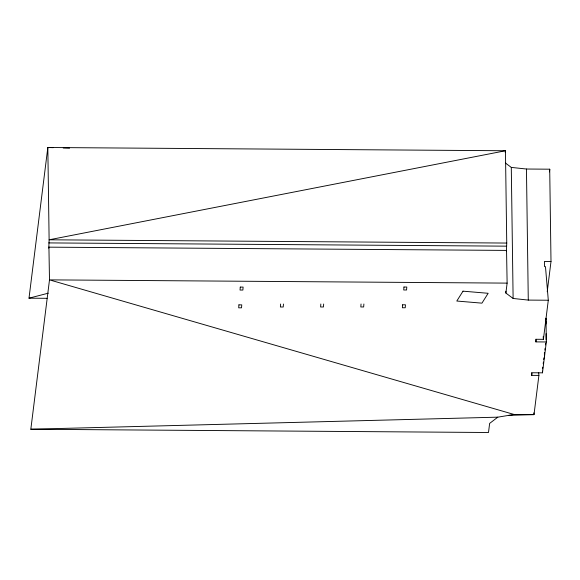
<?xml version="1.0" encoding="UTF-8"?>
<svg xmlns="http://www.w3.org/2000/svg" width="580" height="580" viewBox="0 0 580 580"><rect width="100%" height="100%" fill="white"/><g stroke="black" fill="none" stroke-linecap="round" stroke-linejoin="round"><path stroke-width="0.87" d="M549.528 171.89L549.71 169.193L526.452 169.026L511.292 167.403L505.499 163.082M280.611 304.029L280.394 306.994L283.236 306.994L283.453 304.029M320.827 304.014L320.602 306.98L323.444 306.972L323.669 304.014M361.043 304L360.818 306.965L363.66 306.958L363.885 304M549.557 170.991L549.71 169.193L551 261.493L547.223 291.711M47.089 298.316L29 298.185L47.828 147.501L505.455 150.756L506.746 243.056L506.427 251.336L506.543 250.408L48.923 247.16L48.807 248.081L49.119 239.801L47.828 147.501L53.266 147.675M538.682 372.759L538.9 375.412L533.999 414.62L514.105 414.475L497.799 417.165L489.636 423.407L488.498 432.499L30.827 429.243L49.496 279.872L48.923 247.16M505.238 152.482L505.455 150.756L49.119 239.801L506.746 243.056M551 261.493L544.468 261.45L544.54 266.619L545.468 266.626L548.296 300.23L528.279 300.092L513.119 298.461L505.883 293.06L507.123 283.12L506.543 250.408M538.9 375.412L531.722 375.361L532.048 372.759L542.474 372.831L546.331 341.968L545.997 318.173L545.447 322.582M546.331 341.968L535.905 341.895L536.232 339.278L543.409 339.329L548.296 300.23M545.577 324.024L545.896 321.48L545.932 324.104M542.554 368.865L542.771 367.169M543.192 363.769L543.409 362.072M543.721 359.52L543.938 357.824M544.874 350.023L545.091 348.319M545.512 344.926L545.722 343.229M29 298.185L48.27 293.183M508.79 415.352L533.999 414.62L533.854 412.851M30.827 429.243L497.799 417.165M48.734 242.911L506.354 246.159M507.123 283.12L49.496 279.872L514.105 414.475M63.22 147.994L69.556 148.19M543.184 336.675L543.409 339.329M546.063 333.71L546.15 339.829M544.388 352.567L544.453 356.976M542.445 371.07L542.474 372.831M535.862 339.191L535.905 341.895M531.686 372.657L531.722 375.361M526.452 169.026L528.279 300.092M511.292 167.403L513.119 298.461M505.854 291.247L505.883 293.06M238.917 304.863L238.692 307.828L241.534 307.82L241.758 304.863L238.917 304.863M240.265 287.093L240.04 290.051L242.882 290.051L243.107 287.086L240.265 287.093M402.614 304.805L402.389 307.762L405.232 307.762L405.456 304.797L402.614 304.805M403.955 287.027L403.731 289.993L406.573 289.986L406.798 287.027L403.955 287.027M463.007 291.167L456.793 301.035L481.944 303.151L488.157 293.291L463.007 291.167"/></g></svg>
